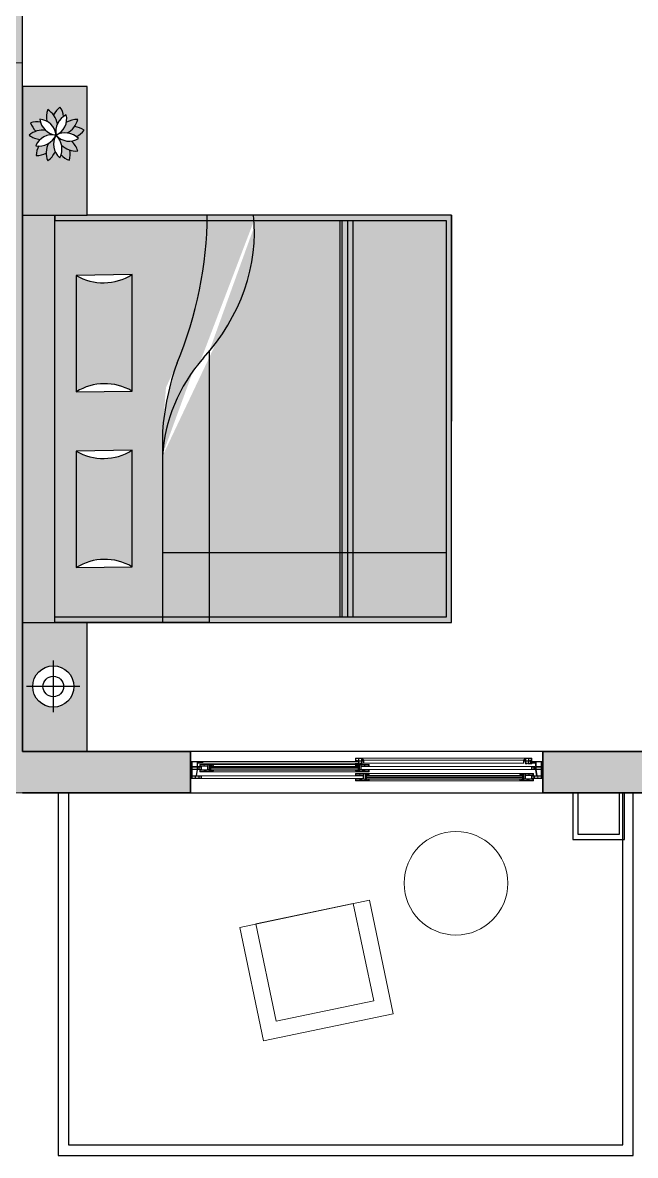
# Model space of a CAD drawing. Header units: millimetres. Extents: x 2258 to 5600, y 711 to 2563.
# Drawn here: x 2405.6 to 2519.8, y 1936.4 to 2147.5 of the extents above; entities that cross this region are included whole.
import ezdxf

# ---------------------------------------------------------------- set-up
doc = ezdxf.new("R2010")
doc.units = ezdxf.units.MM
doc.linetypes.add('HIDDENX2', pattern=[0.75, 0.5, -0.25])
for name, color, linetype, lineweight in [('FP_A_DOOR_WIN', 140, 'Continuous', 18), ('HAT', 8, 'Continuous', 18), ('PQI-A-DOOR', 51, 'Continuous', 18), ('PQI-A-FLOR', 21, 'Continuous', 30), ('PQI-A-HIDN', 31, 'HIDDENX2', 9), ('PQI-A-IN-ELEV-LGHT', 201, 'Continuous', 5), ('PQI-A-IN-FURN', 39, 'Continuous', 13), ('PQI-A-WALL', 30, 'Continuous', 50), ('PQI-A-WIN', 140, 'Continuous', 13), ('PQI-ST-COLM', 34, 'Continuous', 40), ('WAL', 7, 'Continuous', 30)]:
    doc.layers.add(name, color=color, linetype=linetype, lineweight=lineweight)
doc.linetypes.add('ZIGZAG', pattern='A,0.00254,-5.08,[131,ltypeshp.shx,S=5.08,R=0,X=-5.08,Y=0],-10.16,[131,ltypeshp.shx,S=5.08,R=180,X=5.08,Y=0],-5.08', length=20.32254)

# ---------------------------------------------------------------- blocks, each defined once
blk = doc.blocks.new('2track fly')
for p, q in [((74, 59), (74, 34)), ((83, 59), (74, 59)), ((76, 57), (76, 34)), ((81, 57), (76, 57)), ((81, 57), (81, 34)), ((83, 59), (83, 6)), ((14, 54), (0, 54)), ((0, 54), (0, 0.5)), ((0, 5.5), (0, 2.5)), ((0.5, 0), (2, 0)), ((2, 52), (2, 8.5)), ((12, 52), (2, 52)), ((12, 42), (2, 42)), ((12, 40), (2, 40)), ((2, 24), (12, 24)), ((2, 23), (12, 23)), ((2, 5.5), (2, 2.5)), ((2, 5.5), (2, 2.5)), ((2, 0), (2.9, 0.9)), ((2.5, 8), (12, 8)), ((2.5, 6), (11.5, 6)), ((2.5, 2), (3, 2)), ((3, 2), (3, 1.2)), ((11, 2), (11.5, 2)), ((11, 2), (11, 1.4)), ((11.3, 0.7), (11.9, 0.1)), ((12, 52), (12, 8)), ((12, 5.5), (12, 2.5)), ((12.2, 0), (14, 0)), ((14, 54), (14, 29)), ((14, 27), (14, 8)), ((14, 8), (44, 8)), ((14, 5.5), (14, 2.5)), ((14, 0), (14.9, 0.9)), ((14.5, 6), (37.4, 6)), ((14.5, 2), (15, 2)), ((15, 2), (15, 1.2)), ((36.9, 2), (37.4, 2)), ((36.9, 2), (36.9, 1.4)), ((37.2, 0.7), (37.7, 0.1)), ((37.9, 5.5), (37.9, 2.5)), ((38.1, 0), (39.9, 0)), ((39.9, 5.5), (39.9, 2.5)), ((39.9, 0), (40.7, 0.9)), ((55.5, 6), (40.4, 6)), ((40.4, 6), (58.8, 6)), ((40.4, 2), (40.9, 2)), ((40.9, 2), (40.9, 1.2)), ((58, 54), (44, 54)), ((44, 54), (44, 34)), ((44, 32), (44, 8)), ((46, 52), (46, 34)), ((56, 52), (46, 52)), ((56, 42), (46, 42)), ((56, 40), (46, 40)), ((46, 32), (46, 8.5)), ((46.5, 8), (56, 8)), ((46.5, 6), (55.5, 6)), ((46.5, 6), (55.5, 6)), ((46.5, 6), (55.5, 6)), ((56, 52), (56, 34)), ((56, 32), (56, 8)), ((58.3, 2), (58.8, 2)), ((58.3, 2), (58.3, 1.4)), ((58.5, 8), (80.5, 8)), ((58.8, 6), (58.5, 6)), ((58.6, 0.7), (59.2, 0.1)), ((59.3, 5.5), (59.3, 2.5)), ((59.6, 0), (61.3, 0)), ((61.3, 5.5), (61.3, 2.5)), ((61.3, 0), (62.2, 0.9)), ((80.5, 6), (61.8, 6)), ((61.8, 6), (80.5, 6)), ((61.8, 2), (62.3, 2)), ((62.3, 2), (62.3, 1.2)), ((80.5, 2), (80, 2)), ((80, 2), (80, 1.2)), ((81, 0), (80.1, 0.9)), ((81, 5.5), (81, 2.5)), ((81, 5.5), (81, 2.5)), ((82.5, 0), (81, 0)), ((83, 6), (83, 0.5))]:
    blk.add_line(p, q)
for points in [[(14, 29), (43.8, 34, -0.018535), (44, 34, -0.018535)], [(58, 54), (58, 34.5, 0.414214), (58.5, 34), (74, 34)], [(58, 8.5), (58, 31.5, -0.414214), (58.5, 32), (80.5, 32, -0.414214), (81, 31.5), (81, 8.5)]]:
    blk.add_lwpolyline(points, format="xyb")
for points in [[(14, 27), (44, 32)], [(46, 34), (56, 34)], [(46, 32), (56, 32)], [(76, 34), (81, 34)]]:
    blk.add_lwpolyline(points)
for centre, radius, start, end in [((0.5, 0.5), 0.5, 180, 270), ((2.5, 8.5), 0.5, 180, 270), ((2.5, 5.5), 0.5, 90, 180), ((2.5, 2.5), 0.5, 180, 270), ((2.5, 1.2), 0.5, 315, 0), ((12, 1.4), 1, 180, 225), ((11.5, 5.5), 0.5, 0, 90), ((11.5, 2.5), 0.5, 270, 0), ((12.2, 0.5), 0.5, 225, 270), ((14.5, 5.5), 0.5, 90, 180), ((14.5, 2.5), 0.5, 180, 270), ((14.5, 1.2), 0.5, 315, 0), ((37.9, 1.4), 1, 180, 225), ((37.4, 5.5), 0.5, 0, 90), ((37.4, 2.5), 0.5, 270, 0), ((38.1, 0.5), 0.5, 225, 270), ((40.4, 5.5), 0.5, 90, 180), ((40.4, 2.5), 0.5, 180, 270), ((40.4, 1.2), 0.5, 315, 0), ((46.5, 8.5), 0.5, 180, 270), ((58.5, 8.5), 0.5, 180, 270), ((59.3, 1.4), 1, 180, 225), ((58.8, 5.5), 0.5, 0, 90), ((58.8, 2.5), 0.5, 270, 0), ((59.6, 0.5), 0.5, 225, 270), ((61.8, 5.5), 0.5, 90, 180), ((61.8, 2.5), 0.5, 180, 270), ((61.8, 1.2), 0.5, 315, 0), ((80.5, 1.2), 0.5, 180, 225), ((80.5, 8.5), 0.5, 270, 0), ((80.5, 5.5), 0.5, 0, 90), ((80.5, 2.5), 0.5, 270, 0), ((82.5, 0.5), 0.5, 270, 0)]:
    blk.add_arc(centre, radius, start, end)
blk = doc.blocks.new('windowsashfly')
for p, q in [((5, 61), (5, 0)), ((7, 61), (7, 58.5)), ((13.5, 65), (9, 65)), ((11, 63), (9, 63)), ((11, 56.5), (9, 56.5)), ((11.5, 62.5), (11.5, 62.5)), ((11.5, 57), (11.5, 57)), ((12.5, 62), (12, 62)), ((12.5, 57.5), (12, 57.5)), ((13.5, 65), (13.5, 63)), ((13.5, 55), (13.5, 56.5)), ((5, 0), (14.5, 0)), ((11.9, 54.5), (7, 54.5)), ((7, 54.5), (7, 2)), ((13.5, 21.1), (7, 21.1)), ((13.5, 20.1), (7, 20.1)), ((7, 2), (13.5, 2)), ((9.8, 21.1), (12.8, 44.7)), ((11.9, 54.5), (10.1, 50.1)), ((10.8, 21.1), (13.8, 44.5)), ((13, 54.5), (11, 49.7)), ((13.5, 2), (13.5, 39.2)), ((13.5, 39.2), (39, 39.2)), ((14.5, 2), (14.5, 37.2)), ((31.5, 37.2), (14.5, 37.2)), ((14.5, 0), (15.5, 2)), ((15.5, 2), (14.5, 2)), ((17, 46.7), (15, 45.8)), ((17.3, 45.7), (15.5, 44.9)), ((18, 47), (30, 47)), ((18.2, 46), (39, 46)), ((31.5, 0), (30.5, 2)), ((30.5, 2), (31.5, 2)), ((31, 52), (31, 48)), ((31, 52), (32, 52)), ((31.5, 2), (31.5, 37.2)), ((32.5, 2), (32.5, 38.2)), ((32.5, 38.2), (39, 38.2)), ((32.5, 21.1), (39, 21.1)), ((32.5, 20.1), (39, 20.1)), ((32.5, 2), (39, 2)), ((33, 51), (33, 48)), ((34, 47), (38, 47)), ((38.9, 48.3), (38.2, 50.7)), ((39, 46), (39, 2)), ((39.1, 52), (41, 52)), ((41, 52), (41, 0)), ((31.5, 0), (41, 0))]:
    blk.add_line(p, q)
for centre, radius, start, end in [((9, 61), 4, 90, 180), ((9, 61), 2, 90, 180), ((9, 58.5), 2, 180, 270), ((11, 62.5), 0.5, 0, 90), ((11, 57), 0.5, 270, 0), ((12, 62.5), 0.5, 180, 270), ((12, 57), 0.5, 90, 180), ((12.5, 63), 1, 270, 0), ((12.5, 56.5), 1, 0, 90), ((13, 55), 0.5, 270, 0), ((13.8, 48.5), 4, 157.3829, 255.5225), ((13.8, 48.5), 3, 157.3829, 295.014), ((13.8, 48.5), 4, 270, 295.014), ((18, 45), 2, 90, 119.7184), ((18.2, 44), 2, 90, 119.7184), ((30, 48), 1, 270, 0), ((32, 51), 1, 0, 90), ((34, 48), 1, 180, 270), ((38, 48), 1, 270, 16.6761), ((39.1, 51), 1, 90, 196.6761)]:
    blk.add_arc(centre, radius, start, end)
blk = doc.blocks.new('flyscreen sash')
for p, q in [((-27, 30), (-17, 40)), ((-27, 30), (-27, 0)), ((-27, 0), (-12.6, 0)), ((-16.2, 38), (-25, 29.2)), ((-25, 29.2), (-25, 15.9)), ((-25, 28.3), (-14.1, 28.3)), ((-25, 15.9), (-14.1, 15.9)), ((-25, 14.4), (-25, 2)), ((-25, 14.4), (-14.1, 14.4)), ((-25, 2), (-17.1, 2)), ((-23.9, 30.3), (-14.1, 30.3)), ((-3, 40), (-17, 40)), ((-16.6, 2.5), (-16.6, 7.5)), ((-10, 38), (-16.2, 38)), ((-15.6, 2.5), (-15.6, 7.5)), ((-15.1, 9), (-14.1, 9)), ((-15.1, 8), (-13.1, 8)), ((-15.1, 2), (-13.1, 2)), ((-14.1, 38), (-14.1, 30.3)), ((-14.1, 28.3), (-14.1, 15.9)), ((-14.1, 14.4), (-14.1, 9)), ((-13.1, 38), (-13.1, 30.3)), ((-10, 30.3), (-13.1, 30.3)), ((-13.1, 30.3), (-10, 30.3)), ((-13.1, 28.3), (-3.5, 28.3)), ((-13.1, 28.3), (-13.1, 15.9)), ((-13.1, 15.9), (-2, 15.9)), ((-13.1, 8), (-13.1, 7)), ((-13.1, 7), (-12.6, 7)), ((-13.1, 3), (-12.6, 3)), ((-13.1, 2), (-13.1, 3)), ((-12.6, 14.4), (-2, 14.4)), ((-12.6, 14.4), (-12.6, 7)), ((-12.6, 0), (-12.6, 3)), ((-10, 38), (-10, 37.7)), ((-10, 30.3), (-10, 30.6)), ((-3.5, 38), (-9.5, 38)), ((-9.5, 38), (-9.5, 37.7)), ((-9.5, 30.3), (-9.5, 30.6)), ((-3.5, 30.3), (-9.5, 30.3)), ((-9.5, 30.3), (-1.5, 30.3)), ((-4, 18.8), (-4, 23.8)), ((-3.5, 38), (-3.5, 37.5)), ((-3.5, 37.5), (-3, 38)), ((-3.5, 30.3), (-3.5, 30.8)), ((-3.5, 30.8), (-3, 30.3)), ((-3, 40), (-3, 38)), ((-3, 18.8), (-3, 23.8)), ((-2.5, 25.3), (0, 25.3)), ((-2.5, 24.3), (-0.5, 24.3)), ((-2.5, 18.3), (-0.5, 18.3)), ((-2.5, 17.3), (0, 17.3)), ((-2, 25.3), (-2, 26.8)), ((-2, 15.9), (-2, 17.3)), ((-2, 0), (-2, 14.4)), ((-2, 0), (0, 0)), ((-0.5, 24.3), (-0.5, 23.3)), ((-0.5, 23.3), (0, 23.3)), ((-0.5, 19.3), (0, 19.3)), ((-0.5, 18.3), (-0.5, 19.3)), ((0, 23.3), (0, 28.8)), ((0, 0), (0, 19.3)), ((0, 18.3), (0, 19.3))]:
    blk.add_line(p, q)
for centre, radius, start, end in [((-17.1, 2.5), 0.5, 270, 0), ((-15.1, 7.5), 1.5, 90, 180), ((-15.1, 7.5), 0.5, 90, 180), ((-15.1, 2.5), 0.5, 180, 270), ((-9.8, 37.7), 0.25, 180, 360), ((-9.8, 30.6), 0.25, 0, 180), ((-2.5, 23.8), 1.5, 90, 180), ((-2.5, 18.8), 1.5, 180, 270), ((-3.5, 26.8), 1.5, 0, 90), ((-2.5, 23.8), 0.5, 90, 180), ((-2.5, 18.8), 0.5, 180, 270), ((-1.5, 28.8), 1.5, 0, 90)]:
    blk.add_arc(centre, radius, start, end)
blk = doc.blocks.new('sd51')
at = {"layer": 'FP_A_DOOR_WIN', "ltscale": 100}
for p, q in [((-90.1, 1607), (-72.6, 1607)), ((-72.6, 1607), (-90.1, 1601)), ((-90.1, 1607), (-72.6, 1601)), ((-90.1, 1601), (-90.1, 1607)), ((-90.1, 1601), (-72.6, 1601)), ((-72.6, 1601), (-72.6, 1607)), ((-134.1, 98), (-116.6, 98)), ((-116.6, 92), (-134.1, 98)), ((-134.1, 92), (-116.6, 98)), ((-134.1, 98), (-134.1, 92)), ((-134.1, 92), (-116.6, 92)), ((-116.6, 98), (-116.6, 92))]:
    blk.add_line(p, q, dxfattribs=at)
for points in [[(-68.3, 1589.3), (-68.9, 1589), (-72.1, 1589), (-72.1, 1591), (-71.6, 1591), (-71.1, 1590.5), (-70.6, 1590), (-69.3, 1590), (-68.7, 1590.3), (-63.9, 1594.7), (-63.6, 1595.4), (-63.6, 1596.7), (-71.1, 1596.7), (-71.1, 1596.2), (-71.6, 1595.7), (-72.1, 1595.7), (-72.1, 1601.1), (-68.6, 1601.1), (-68.1, 1601.8), (-69.1, 1607), (-68.1, 1607), (-67, 1601.5), (-66.5, 1601.1), (-62.6, 1601.1), (-62.6, 1595), (-62.9, 1594.2)], [(-71.1, 1597.7), (-63.6, 1597.7), (-63.6, 1600.1), (-71.1, 1600.1)], [(-112.8, 109.7), (-113.4, 110), (-116.6, 110), (-116.6, 108), (-116.1, 108), (-115.6, 108.5), (-115.1, 109), (-113.8, 109), (-113.2, 108.7), (-108.4, 104.3), (-108.1, 103.6), (-108.1, 102.3), (-115.6, 102.3), (-115.6, 102.8), (-116.1, 103.3), (-116.6, 103.3), (-116.6, 97.9), (-113.1, 97.9), (-112.6, 97.2), (-113.6, 92), (-112.6, 92), (-111.5, 97.5), (-111, 97.9), (-107.1, 97.9), (-107.1, 104), (-107.4, 104.8)], [(-115.6, 101.3), (-108.1, 101.3), (-108.1, 98.9), (-115.6, 98.9)]]:
    blk.add_lwpolyline(points, close=True, dxfattribs=at)
at = {"layer": 'PQI-A-FLOR', "ltscale": 2.5}
blk.add_line((-200, 1699), (-200, 0), dxfattribs=at)
at = {"layer": 'PQI-A-HIDN'}
blk.add_line((0, 1699), (0, 0), dxfattribs=at)
at = {"layer": 'PQI-A-IN-ELEV-LGHT', "ltscale": 100}
for p, q in [((-131.6, 865.8), (-131.6, 1645.5)), ((-117.6, 865.8), (-117.6, 1645.5)), ((-57.6, 1645.5), (-57.6, 903)), ((-57.6, 1640.5), (-57.6, 888.6)), ((-48.6, 1645.5), (-48.6, 903)), ((-48.6, 1640.5), (-48.6, 888.6)), ((-98.6, 1593), (-98.6, 890)), ((-62.6, 1595), (-62.6, 890)), ((-87.6, 54), (-87.6, 875.2)), ((-73.6, 54), (-73.6, 875.2)), ((-142.6, 842), (-142.6, 97)), ((-106.6, 844), (-106.6, 97)), ((-43.1, 863), (-43.1, 93)), ((-33.1, 873), (-33.1, 83))]:
    blk.add_line(p, q, dxfattribs=at)
at = {"layer": 'PQI-A-WIN', "ltscale": 100}
for p, q in [((-90.1, 891), (-90.1, 1601)), ((-84.1, 891), (-84.1, 1601)), ((-78.6, 891), (-78.6, 1601)), ((-72.6, 891), (-72.6, 1601)), ((-90.1, 891), (-72.6, 891)), ((-72.6, 885), (-90.1, 891)), ((-90.1, 885), (-72.6, 891)), ((-90.1, 891), (-90.1, 885)), ((-90.1, 885), (-72.6, 885)), ((-72.6, 891), (-72.6, 885)), ((-134.1, 856), (-116.6, 856)), ((-116.6, 856), (-134.1, 850)), ((-134.1, 856), (-116.6, 850)), ((-134.1, 850), (-134.1, 856)), ((-134.1, 98), (-134.1, 850)), ((-134.1, 850), (-116.6, 850)), ((-128.1, 98), (-128.1, 850)), ((-122.6, 98), (-122.6, 850)), ((-116.6, 850), (-116.6, 856)), ((-116.6, 98), (-116.6, 850))]:
    blk.add_line(p, q, dxfattribs=at)
at = {"layer": 'PQI-A-WIN', "linetype": 'ZIGZAG', "ltscale": 0.01}
blk.add_line((-57.1, 91), (-57.1, 869), dxfattribs=at)
at = {"layer": 'PQI-A-WIN', "ltscale": 100}
for points in [[(-68.8, 902.7), (-69.4, 903), (-72.6, 903), (-72.6, 901), (-72.1, 901), (-71.6, 901.5), (-71.1, 902), (-69.8, 902), (-69.2, 901.7), (-64.4, 897.3), (-64.1, 896.6), (-64.1, 895.4), (-71.6, 895.4), (-71.6, 895.9), (-72.1, 896.4), (-72.6, 896.4), (-72.6, 890.9), (-69.1, 890.9), (-68.6, 890.2), (-69.6, 885), (-68.6, 885), (-67.5, 890.5), (-67, 890.9), (-63.1, 890.9), (-63.1, 897), (-63.4, 897.8)], [(-71.6, 894.4), (-64.1, 894.4), (-64.1, 891.9), (-71.6, 891.9)], [(-112.3, 838.3), (-112.9, 838), (-116.1, 838), (-116.1, 840), (-115.6, 840), (-115.1, 839.5), (-114.6, 839), (-113.3, 839), (-112.7, 839.3), (-107.9, 843.7), (-107.6, 844.4), (-107.6, 845.7), (-115.1, 845.7), (-115.1, 845.2), (-115.6, 844.7), (-116.1, 844.7), (-116.1, 850.1), (-112.6, 850.1), (-112.1, 850.8), (-113.1, 856), (-112.1, 856), (-111, 850.5), (-110.5, 850.1), (-106.6, 850.1), (-106.6, 844), (-106.9, 843.2)], [(-115.1, 846.7), (-107.6, 846.7), (-107.6, 849.1), (-115.1, 849.1)]]:
    blk.add_lwpolyline(points, close=True, dxfattribs=at)
at = {"layer": 'FP_A_DOOR_WIN', "ltscale": 100, "xscale": -1}
for name, p, rotation in [('2track fly', (-131.6, 1699.5), 180), ('windowsashfly', (-103.6, 1654), 180), ('flyscreen sash', (-60.1, 53), 359.9999999997831)]:
    blk.add_blockref(name, p, dxfattribs=dict(at, rotation=rotation))
at = {"layer": 'FP_A_DOOR_WIN', "ltscale": 100}
for name, p in [('windowsashfly', (-147.6, 45)), ('2track fly', (-131.6, 0))]:
    blk.add_blockref(name, p, dxfattribs=at)
at = {"layer": 'PQI-A-WIN', "ltscale": 100, "xscale": -1, "rotation": 180}
blk.add_blockref('windowsashfly', (-147.6, 903), dxfattribs=at)
at = {"layer": 'PQI-A-WIN', "ltscale": 100}
blk.add_blockref('windowsashfly', (-103.6, 838), dxfattribs=at)
at = {"layer": 'PQI-A-WIN', "ltscale": 100, "rotation": 180.0000000002448}
blk.add_blockref('flyscreen sash', (-60.1, 903), dxfattribs=at)
blk = doc.blocks.new('ee')
at = {"ltscale": 0.25}
for points in [[(6148908, -3367590.8), (6148589.2, -3368214), (6149301.5, -3368578.3), (6149620.3, -3367955.1)], [(6148997.1, -3367636.3), (6148723.8, -3368170.5), (6149258, -3368443.7), (6149531.2, -3367909.5)], [(6148723.8, -3368170.5), (6148997.1, -3367636.3), (6149531.2, -3367909.5), (6149258, -3368443.7)]]:
    blk.add_lwpolyline(points, close=True, dxfattribs=at)

msp = doc.modelspace()

# ---------------------------------------------------------------- hatches: boundary and pattern name
at = {"layer": 'HAT', "lineweight": 30}
h = msp.add_hatch(color=24, dxfattribs=at)
h.dxf.hatch_style = 1
edge = h.paths.add_edge_path()
edge.add_line((2484.481, 2110.623), (2484.481, 2036.663))
edge.add_line((2484.481, 2036.663), (2440.34, 2036.663))
edge.add_line((2440.34, 2036.663), (2440.34, 2035.663))
edge.add_line((2440.34, 2035.663), (2485.481, 2035.663))
edge.add_line((2485.481, 2035.663), (2485.481, 2036.663))
edge.add_line((2485.481, 2036.663), (2485.481, 2111.623))
edge.add_line((2485.481, 2111.623), (2448.606, 2111.623))
edge.add_ellipse((2409.613, 2105.56), major_axis=(37.671, 12.298), ratio=0.8684506, start_angle=-12.27081, end_angle=-10.61025, ccw=False)
edge.add_line((2448.693, 2110.623), (2484.481, 2110.623))
h.paths.add_polyline_path([(2440.34, 2035.663), (2440.34, 2036.663), (2431.639, 2036.663), (2431.639, 2035.663)])
h.paths.add_polyline_path([(2431.639, 2035.663), (2431.639, 2036.663), (2411.561, 2036.663), (2411.561, 2035.663)])
edge = h.paths.add_edge_path()
edge.add_ellipse((2339.636, 2111.879), major_axis=(100.333, 0), ratio=0.84, start_angle=-0.85392, end_angle=-0.17406)
edge.add_line((2439.969, 2111.623), (2417.561, 2111.623))
edge.add_line((2417.561, 2111.623), (2411.561, 2111.623))
edge.add_line((2411.561, 2111.623), (2411.561, 2110.623))
edge.add_line((2411.561, 2110.623), (2439.959, 2110.623))
edge = h.paths.add_edge_path()
edge.add_ellipse((2409.613, 2105.56), major_axis=(37.671, 12.298), ratio=0.8684506, start_angle=-12.27081, end_angle=-10.61025)
edge.add_line((2448.606, 2111.623), (2439.969, 2111.623))
edge.add_ellipse((2339.636, 2111.879), major_axis=(100.333, 0), ratio=0.84, start_angle=-0.85392, end_angle=-0.17406, ccw=False)
edge.add_line((2439.959, 2110.623), (2448.693, 2110.623))
h.paths.add_polyline_path([(2411.561, 2035.663), (2411.561, 2111.623), (2405.561, 2111.623), (2405.561, 2038.708), (2405.561, 2035.663)])
h.paths.add_polyline_path([(2417.561, 2011.663), (2417.561, 2035.663), (2411.561, 2035.663), (2405.561, 2035.663), (2405.561, 2011.663)])
h.paths.add_polyline_path([(2411.27, 2027.598, -1), (2411.27, 2019.921, -1)], flags=16)
h.paths.add_polyline_path([(2411.27, 2025.679, -1), (2411.27, 2021.84, -1)], flags=0)
h.paths.add_polyline_path([(2411.561, 2111.623), (2417.561, 2111.623), (2417.561, 2135.623), (2405.561, 2135.623), (2405.561, 2111.623)])
h.paths.add_polyline_path([(2409.943, 2123.204, -0.0925071), (2408.103, 2122.719, -0.1474339), (2408.602, 2124.516, -0.0415583), (2408.016, 2124.561, -0.1092039), (2408.809, 2125.728, -0.1332644), (2406.779, 2126.536, -0.0957329), (2408.047, 2127.258, -0.0925071), (2407.017, 2128.857, -0.147434), (2408.88, 2128.938, -0.0415583), (2408.743, 2129.51, -0.1092039), (2410.097, 2129.116, -0.1332644), (2410.238, 2131.296, -0.0957329), (2411.317, 2130.313, -0.0925071), (2412.52, 2131.787, -0.147434), (2413.172, 2130.04, -0.0415583), (2413.674, 2130.348, -0.1092039), (2413.717, 2128.938, -0.1332645), (2415.834, 2129.478, -0.0957329), (2415.233, 2128.148, -0.0925071), (2417.007, 2127.459, -0.1474341), (2415.547, 2126.299, -0.0415583), (2415.994, 2125.917, -0.1092039), (2414.667, 2125.44, -0.1332644), (2415.834, 2123.593, -0.0957329), (2414.384, 2123.754, -0.0925071), (2414.277, 2121.855, -0.1474341), (2412.723, 2122.885, -0.0415583), (2412.498, 2122.341, -0.1092039), (2411.633, 2123.456, -0.1332644), (2410.238, 2121.775, -0.0957329)], flags=16)
at = {"layer": 'HAT', "lineweight": 30, "true_color": 0x58ba48}
h = msp.add_hatch(color=85, dxfattribs=at)
h.dxf.hatch_style = 1
h.paths.add_polyline_path([(2415.834, 2129.478, 0.1332645), (2413.717, 2128.938, -0.2243524), (2412.077, 2126.677, -0.128333), (2413.847, 2126.946, 0.2192647)])
h.paths.add_polyline_path([(2413.172, 2130.04, 0.147434), (2412.52, 2131.787, 0.0925071), (2411.317, 2130.313, -0.1209921), (2412.031, 2128.624, -0.1304106)])
h.paths.add_polyline_path([(2410.238, 2131.296, 0.1332644), (2410.097, 2129.116, -0.2243528), (2411.74, 2126.857, -0.1283333), (2412.031, 2128.624, 0.2192647)])
h.paths.add_polyline_path([(2407.017, 2128.857, 0.0925071), (2408.047, 2127.258, -0.120992), (2409.875, 2127.415, -0.1304105), (2408.88, 2128.938, 0.147434)])
h.paths.add_polyline_path([(2406.779, 2126.536, 0.1332644), (2408.809, 2125.728, -0.2243524), (2411.465, 2126.593, -0.128333), (2409.875, 2127.415, 0.2192646)])
h.paths.add_polyline_path([(2408.103, 2122.719, 0.0925071), (2409.943, 2123.204, -0.120992), (2410.358, 2124.991, -0.1304106), (2408.602, 2124.516, 0.1474339)])
h.paths.add_polyline_path([(2410.238, 2121.775, 0.1332644), (2411.633, 2123.456, -0.224352), (2411.632, 2126.249, -0.1283327), (2410.358, 2124.991, 0.2192646)])
h.paths.add_polyline_path([(2412.723, 2122.885, 0.1474341), (2414.277, 2121.855, 0.0925071), (2414.384, 2123.754, -0.120992), (2412.813, 2124.701, -0.1304106)])
h.paths.add_polyline_path([(2414.667, 2125.44, -0.2243524), (2412.01, 2126.302, -0.128333), (2412.813, 2124.701, 0.2192646), (2415.834, 2123.593, 0.1332644)])
h.paths.add_polyline_path([(2417.007, 2127.459, 0.0925071), (2415.233, 2128.148, -0.1209921), (2413.847, 2126.946, -0.1304105), (2415.547, 2126.299, 0.1474341)])
at = {"layer": 'HAT', "lineweight": 30, "true_color": 0xadddf7}
h = msp.add_hatch(color=141, dxfattribs=at)
h.dxf.hatch_style = 1
edge = h.paths.add_edge_path()
edge.add_line((2411.561, 2110.623), (2411.561, 2036.663))
edge.add_line((2411.561, 2036.663), (2431.639, 2036.663))
edge.add_line((2431.639, 2036.663), (2431.639, 2071.297))
edge.add_ellipse((2496.679, 2068.14), major_axis=(65.149, 0), ratio=0.84, start_angle=163.05711, end_angle=176.69354, ccw=False)
edge.add_ellipse((2339.636, 2111.879), major_axis=(100.333, 0), ratio=0.84, start_angle=-19.2534, end_angle=-0.85392)
edge.add_line((2439.959, 2110.623), (2411.561, 2110.623))
h.paths.add_polyline_path([(2425.945, 2100.535), (2425.945, 2078.845), (2415.547, 2078.686), (2415.547, 2100.377)], flags=16)
h.paths.add_polyline_path([(2425.945, 2067.785), (2425.945, 2046.094), (2415.547, 2045.936), (2415.547, 2067.627)], flags=16)
at = {"layer": 'HAT', "lineweight": 30, "true_color": 0x7aafdf}
h = msp.add_hatch(color=143, dxfattribs=at)
h.dxf.hatch_style = 1
edge = h.paths.add_edge_path()
edge.add_line((2464.676, 2048.663), (2464.676, 2110.623))
edge.add_line((2464.676, 2110.623), (2448.693, 2110.623))
edge.add_ellipse((2409.613, 2105.56), major_axis=(37.671, 12.298), ratio=0.8684506, start_angle=-54.13017, end_angle=-12.27081, ccw=False)
edge.add_line((2440.34, 2086.254), (2440.34, 2048.663))
edge.add_line((2440.34, 2048.663), (2464.676, 2048.663))
h.paths.add_polyline_path([(2484.481, 2048.663), (2484.481, 2110.623), (2467.126, 2110.623), (2467.126, 2048.663)])
h.paths.add_polyline_path([(2484.481, 2036.663), (2484.481, 2048.663), (2467.126, 2048.663), (2467.126, 2036.663)])
h.paths.add_polyline_path([(2464.676, 2036.663), (2464.676, 2048.663), (2440.34, 2048.663), (2440.34, 2036.663)])
h.paths.add_polyline_path([(2440.34, 2036.663), (2440.34, 2048.663), (2431.639, 2048.663), (2431.639, 2036.663)])
edge = h.paths.add_edge_path()
edge.add_line((2440.34, 2048.663), (2440.34, 2086.254))
edge.add_ellipse((2409.613, 2105.56), major_axis=(37.671, 12.298), ratio=0.8684506, start_angle=-56.62986, end_angle=-54.13017, ccw=False)
edge.add_ellipse((2471.586, 2065.24), major_axis=(39.986, 0), ratio=0.84, start_angle=143.95969, end_angle=177.46022, ccw=False)
edge.add_line((2431.639, 2066.728), (2431.639, 2048.663))
edge.add_line((2431.639, 2048.663), (2440.34, 2048.663))
edge = h.paths.add_edge_path()
edge.add_ellipse((2409.613, 2105.56), major_axis=(37.671, 12.298), ratio=0.8684506, start_angle=-54.13017, end_angle=-12.27081)
edge.add_line((2448.693, 2110.623), (2439.959, 2110.623))
edge.add_ellipse((2339.636, 2111.879), major_axis=(100.333, 0), ratio=0.84, start_angle=-19.2534, end_angle=-0.85392, ccw=False)
edge.add_ellipse((2496.679, 2068.14), major_axis=(65.149, 0), ratio=0.84, start_angle=163.05711, end_angle=176.69354)
edge.add_line((2431.639, 2071.297), (2431.639, 2066.728))
edge.add_ellipse((2471.586, 2065.24), major_axis=(39.986, 0), ratio=0.84, start_angle=143.95969, end_angle=177.46022, ccw=False)
edge.add_ellipse((2409.613, 2105.56), major_axis=(37.671, 12.298), ratio=0.8684506, start_angle=-56.62986, end_angle=-54.13017)
h.paths.add_polyline_path([(2466.105, 2048.663), (2466.105, 2110.623), (2465.084, 2110.623), (2465.084, 2048.663)])
h.paths.add_polyline_path([(2467.126, 2048.663), (2467.126, 2110.623), (2466.105, 2110.623), (2466.105, 2048.663)])
h.paths.add_polyline_path([(2467.126, 2036.663), (2467.126, 2048.663), (2466.105, 2048.663), (2466.105, 2036.663)])
h.paths.add_polyline_path([(2466.105, 2036.663), (2466.105, 2048.663), (2465.084, 2048.663), (2465.084, 2036.663)])
h = msp.add_hatch(color=143, dxfattribs=at)
h.dxf.hatch_style = 1
h.paths.add_polyline_path([(2415.547, 2078.686, -0.27732), (2425.945, 2078.845), (2425.945, 2100.535, -0.27732), (2415.547, 2100.377)])
h.paths.add_polyline_path([(2415.547, 2045.936, -0.27732), (2425.945, 2046.094), (2425.945, 2067.785, -0.27732), (2415.547, 2067.627)])
at = {"layer": 'PQI-A-IN-FURN', "true_color": 0x000000}
h = msp.add_hatch(color=18, dxfattribs=at)
h.dxf.hatch_style = 1
h.paths.add_polyline_path([(2405.561, 2140.052), (2405.561, 2183.577), (2397.824, 2183.577), (2397.824, 2140.052)])
h = msp.add_hatch(color=18, dxfattribs=at)
h.dxf.hatch_style = 1
h.paths.add_polyline_path([(2405.561, 2003.939), (2436.825, 2003.937), (2436.825, 2011.663), (2405.561, 2011.663), (2405.561, 2038.708), (2405.561, 2140.052), (2397.824, 2140.052), (2397.824, 2038.708), (2397.835, 2038.708), (2397.835, 2003.939)])
h = msp.add_hatch(color=18, dxfattribs=at)
h.dxf.hatch_style = 1
h.paths.add_polyline_path([(2517.758, 2003.937), (2529.173, 2003.937), (2529.171, 2011.663), (2502.499, 2011.663), (2502.499, 2003.937), (2508.1, 2003.937), (2508.1, 2003.937)])

# ---------------------------------------------------------------- linework, layer by layer
at = {"color": 18, "true_color": 0x000000}
for p, q in [((2464.676, 2110.623), (2464.676, 2036.663)), ((2465.084, 2110.623), (2465.084, 2036.663)), ((2466.105, 2110.623), (2466.105, 2036.663)), ((2467.126, 2110.623), (2467.126, 2036.663)), ((2411.27, 2028.599), (2411.27, 2019)), ((2416.21, 2023.759), (2406.308, 2023.759))]:
    msp.add_line(p, q, dxfattribs=at)
for radius in [3.838, 1.919]:
    msp.add_circle((2411.27, 2023.759), radius, dxfattribs=at)
at = {"layer": 'HAT', "color": 18, "lineweight": 30, "true_color": 0x000000}
for p, q in [((2405.561, 2011.663), (2405.561, 2183.577)), ((2417.561, 2135.623), (2405.561, 2135.623)), ((2405.561, 2135.623), (2405.561, 2111.623)), ((2417.561, 2111.623), (2417.561, 2135.623)), ((2405.561, 2111.623), (2405.561, 2035.663)), ((2405.561, 2111.623), (2417.561, 2111.623)), ((2411.561, 2035.663), (2411.561, 2111.623)), ((2411.561, 2111.623), (2411.561, 2110.623)), ((2485.481, 2111.623), (2417.561, 2111.623)), ((2446.361, 2111.623), (2446.361, 2111.623)), ((2485.481, 2035.663), (2485.481, 2111.623)), ((2485.481, 2111.623), (2485.481, 2073.223)), ((2411.561, 2110.623), (2484.481, 2110.623)), ((2484.481, 2110.623), (2484.481, 2036.663)), ((2484.481, 2048.663), (2431.639, 2048.663)), ((2405.561, 2035.663), (2485.481, 2035.663)), ((2405.561, 2035.663), (2405.561, 2011.663)), ((2484.481, 2036.663), (2411.561, 2036.663)), ((2440.34, 2035.663), (2411.561, 2035.663)), ((2417.561, 2035.663), (2417.561, 2035.663)), ((2417.561, 2011.663), (2417.561, 2035.663)), ((2485.481, 2035.663), (2485.481, 2036.663)), ((2405.561, 2011.663), (2417.561, 2011.663)), ((2502.499, 2011.663), (2405.561, 2011.663)), ((2520.163, 2011.663), (2502.499, 2011.663))]:
    msp.add_line(p, q, dxfattribs=at)
at = {"layer": 'PQI-A-IN-FURN'}
for p, q in [((2405.561, 2038.708), (2405.561, 2183.577)), ((2397.824, 2140.052), (2405.561, 2140.052))]:
    msp.add_line(p, q, dxfattribs=at)
msp.add_lwpolyline([(2572.612, 2401.067), (2535.355, 2356.354), (2535.355, 2285.57), (2551.002, 2285.569), (2550.962, 2254.079), (2451.804, 2254.079), (2451.804, 2191.303), (2397.824, 2191.303), (2397.824, 2003.937), (2412.183, 2003.937), (2412.183, 1936.357), (2519.386, 1936.357), (2519.387, 2003.937), (2687.392, 2003.937)], dxfattribs=at)
at = {"layer": 'PQI-A-IN-FURN', "ltscale": 0.25}
msp.add_circle((2486.329, 1987.083), 9.658, dxfattribs=at)
at = {"layer": 'PQI-A-WALL', "color": 0, "lineweight": 35, "ltscale": 1000}
msp.add_lwpolyline([(2405.551, 2003.939), (2405.551, 2003.937), (2436.825, 2003.937), (2436.825, 2011.663), (2405.561, 2011.663)], dxfattribs=at)
msp.add_lwpolyline([(2502.499, 2011.663), (2502.499, 2003.937), (2529.173, 2003.937), (2529.173, 2011.663)], close=True, dxfattribs=at)
at = {"layer": 'PQI-ST-COLM', "color": 0, "lineweight": 35}
msp.add_line((2405.561, 2011.663), (2405.561, 2038.708), dxfattribs=at)
at = {"layer": 'WAL', "color": 18, "lineweight": 30, "true_color": 0x000000}
for p, q in [((2425.945, 2100.535), (2415.547, 2100.377)), ((2415.547, 2100.377), (2415.547, 2078.686)), ((2425.945, 2078.845), (2425.945, 2100.535)), ((2440.34, 2086.254), (2440.34, 2035.663)), ((2415.547, 2078.686), (2425.945, 2078.845)), ((2431.639, 2071.297), (2431.639, 2035.663)), ((2425.945, 2067.785), (2415.547, 2067.627)), ((2415.547, 2067.627), (2415.547, 2045.936)), ((2425.945, 2046.094), (2425.945, 2067.785)), ((2415.547, 2045.936), (2425.945, 2046.094))]:
    msp.add_line(p, q, dxfattribs=at)
at = {"layer": 'WAL'}
for points in [[(2412.183, 2003.937), (2412.183, 1936.357), (2519.386, 1936.357), (2519.386, 2003.937)], [(2414.114, 2003.937), (2414.114, 1938.289), (2517.455, 1938.289), (2517.455, 2003.937)], [(2509.065, 2003.937), (2509.065, 1996.211), (2516.792, 1996.211), (2516.792, 2003.937)]]:
    msp.add_lwpolyline(points, dxfattribs=at)
msp.add_lwpolyline([(2508.1, 1995.245), (2517.758, 1995.245), (2517.758, 2003.937), (2508.1, 2003.937)], close=True, dxfattribs=at)
at = {"layer": 'WAL', "color": 116, "lineweight": 30, "true_color": 0x136734}
for centre, radius, start, end in [((2414.185, 2129.947), 4.171, 161.1301, 191.49315), ((2408.234, 2128.014), 3.846, 9.1324, 58.6013), ((2415.868, 2127.827), 5.186, 130.21051, 151.35141), ((2409.948, 2129.832), 3.231, 3.50863, 37.24757), ((2408.082, 2125.807), 3.231, 75.50863, 109.24757), ((2411.818, 2130.818), 5.186, 202.21052, 223.35141), ((2412.247, 2130.051), 3.546, 188.77608, 262.51587), ((2408.529, 2126.248), 3.269, 5.04468, 86.24727), ((2415.271, 2127.183), 3.546, 116.77608, 190.51587), ((2410.505, 2129.544), 3.269, 293.04468, 14.24727), ((2415.771, 2125.307), 4.171, 89.1301, 119.49315), ((2412.093, 2130.369), 3.846, 297.1324, 346.6013), ((2409.282, 2123.616), 3.846, 81.1324, 130.6013), ((2409.282, 2129.873), 4.171, 233.1301, 263.49315), ((2411.052, 2123.35), 3.269, 77.04468, 158.24727), ((2408.584, 2128.061), 3.546, 260.77608, 334.51587), ((2414.588, 2124.854), 3.269, 149.04468, 230.24727), ((2413.477, 2123.42), 3.546, 44.77608, 118.51587), ((2414.25, 2128.682), 3.269, 221.04468, 302.24727), ((2409.345, 2123.963), 3.546, 332.77608, 46.51587), ((2414.275, 2123.051), 5.186, 58.21052, 79.35141), ((2414.352, 2129.301), 3.231, 291.50863, 325.24757), ((2411.333, 2122.789), 3.231, 147.50863, 181.24757), ((2413.788, 2123.253), 3.846, 153.1324, 202.6013), ((2415.526, 2127.427), 3.846, 225.1324, 274.6013), ((2411.848, 2122.365), 4.171, 17.1301, 47.49315), ((2407.723, 2127.891), 5.186, 274.21051, 295.35141), ((2407.838, 2125.186), 4.171, 305.1301, 335.49315), ((2415.208, 2124.949), 3.231, 219.50863, 253.24757), ((2409.241, 2123.091), 5.186, 346.21052, 7.35141)]:
    msp.add_arc(centre, radius, start, end, dxfattribs=at)
at = {"layer": 'WAL', "color": 18, "lineweight": 30, "true_color": 0x000000}
for centre, start, end in [((2420.614, 2109.109), 239.87223, 301.87128), ((2420.877, 2070.113), 59.87223, 121.87128), ((2420.614, 2076.358), 239.87223, 301.87128), ((2420.877, 2037.363), 59.87223, 121.87128)]:
    msp.add_arc(centre, 10.095, start, end, dxfattribs=at)
for centre, major_axis, ratio, start_param, end_param in [((2339.636, 2111.879), (100.333, 0), 0.84, -0.3360353, -0.0023489), ((2409.613, 2105.56), (37.671, 12.298), 0.8684506, -0.9883775, -0.1834962), ((2471.586, 2065.24), (39.986, 0), 0.84, 2.5125706, 3.0972651), ((2496.679, 2068.14), (65.149, 0), 0.84, 2.8458835, 3.0838841)]:
    msp.add_ellipse(centre, major_axis=major_axis, ratio=ratio, start_param=start_param, end_param=end_param, dxfattribs=at)

# ---------------------------------------------------------------- block references
at = {"layer": 'PQI-A-DOOR', "color": 152, "ltscale": 1000, "true_color": 0x2776bb, "xscale": 0.03863196438221001, "yscale": 0.03863196438221001, "zscale": 0.03863196438221001, "rotation": 89.99724577119672}
msp.add_blockref('sd51', (2502.499, 2011.663), dxfattribs=at)
at = {"layer": 'PQI-A-IN-FURN', "xscale": 0.03090557150576802, "yscale": 0.03090557150576802, "zscale": 0.03090557150576802, "rotation": 38.92976566589904}
msp.add_blockref('ee', (-210784.586, -36469.745), dxfattribs=at)

doc.saveas('drawing.dxf')
